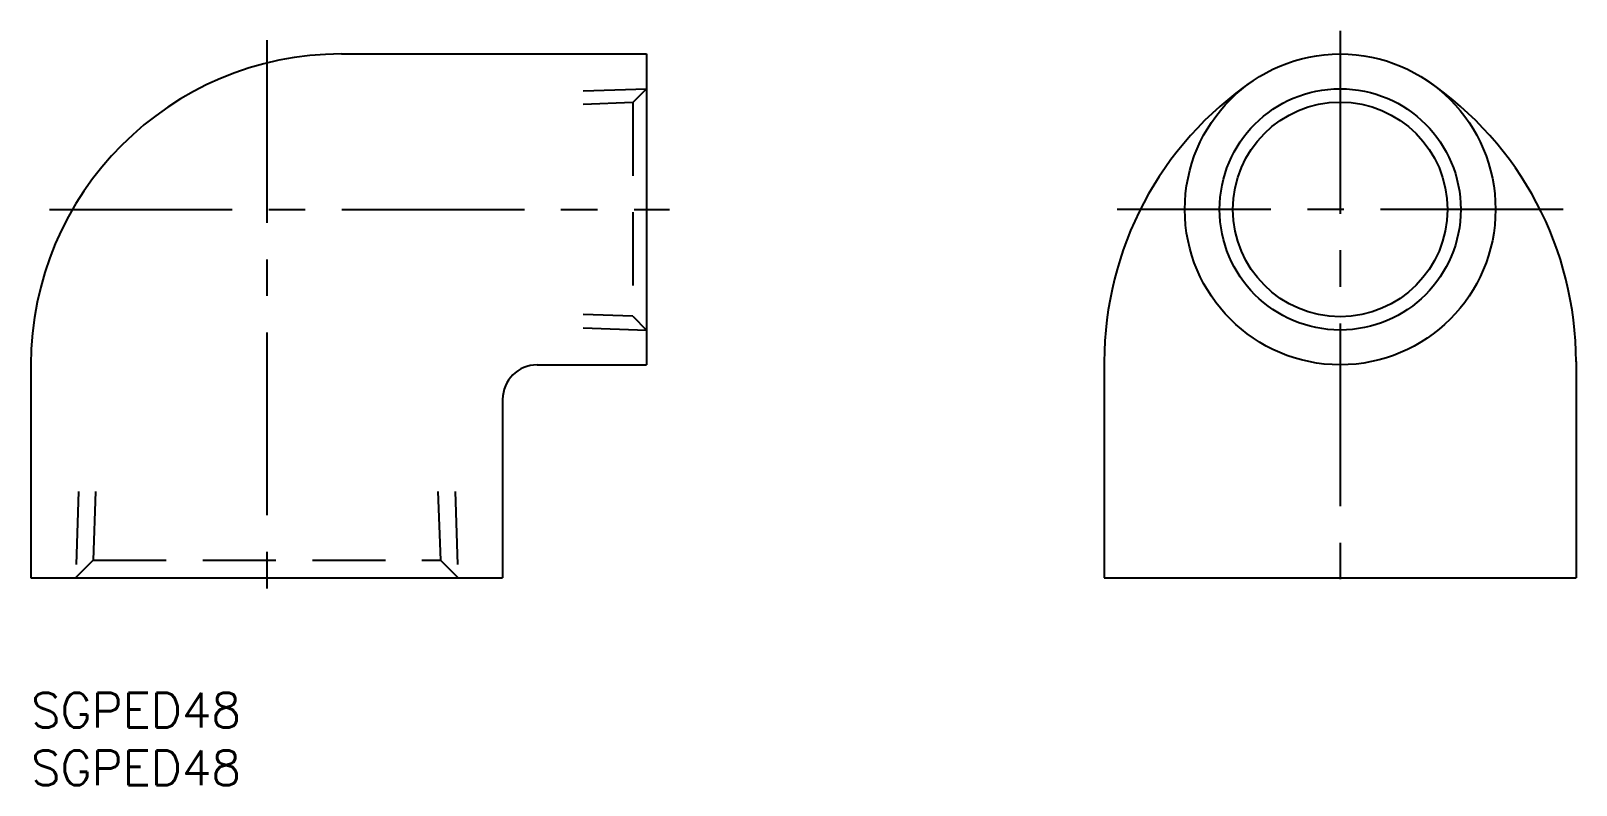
# Model space of a CAD drawing. Extents: x 0 to 134, y -8 to 58.
import ezdxf

# ---------------------------------------------------------------- set-up
doc = ezdxf.new("R2010")
doc.units = 0
doc.header["$LTSCALE"] = 0.5
doc.linetypes.add('CENTER', pattern=[50.8, 31.75, -6.35, 6.35, -6.35])
doc.linetypes.add('DASHED', pattern=[19.05, 12.7, -6.35])
doc.layers.get('0').update_dxf_attribs({"linetype": 'CONTINUOUS'})
for name, color, linetype in [('CENTER', 1, 'CENTER'), ('MSM_CONTINUOUS', 7, 'CONTINUOUS'), ('MSM_DASHED', 4, 'DASHED'), ('MSM_NARROW', 5, 'CONTINUOUS'), ('MSM_PART_NUMBER', 7, 'CONTINUOUS')]:
    doc.layers.add(name, color=color, linetype=linetype)
doc.styles.get("Standard").update_dxf_attribs({"font": 'txt.shx', "height": 2, "bigfont": 'bigfont.shx'})

# ---------------------------------------------------------------- blocks, each defined once
blk = doc.blocks.new('*U10')
at = {"layer": 'MSM_PART_NUMBER'}
blk.add_text('SGPED48', height=3, dxfattribs=at).set_placement((0, -3))
blk = doc.blocks.new('*U11')
at = {"layer": 'MSM_PART_NUMBER'}
blk.add_text('SGPED48', height=3, dxfattribs=at).set_placement((0, -8))

msp = doc.modelspace()

# ---------------------------------------------------------------- linework, layer by layer
for p, q in [((27, 55.5), (53.5, 55.5)), ((53.5, 55.5), (53.5, 28.5)), ((0, 28.5), (0, 10)), ((44, 28.5), (53.5, 28.5)), ((93.29, 28.77), (93.29, 10)), ((134.29, 28.79), (134.29, 10)), ((41, 25.5), (41, 10)), ((0, 10), (41, 10)), ((93.29, 10), (134.29, 10))]:
    msp.add_line(p, q)
for radius in [13.5, 9.32]:
    msp.add_circle((113.79, 42), radius)
for centre, radius, start, end in [((27, 28.5), 27, 90, 180), ((122.79, 28.77), 29.5, 124.2289, 180), ((104.79, 28.77), 29.5, 0, 55.7711)]:
    msp.add_arc(centre, radius, start, end)
at = {"layer": 'CENTER'}
for p, q in [((20.5, 56.71), (20.5, 8)), ((113.79, 57.5), (113.79, 8)), ((1.62, 42), (55.5, 42)), ((133.16, 42), (94.42, 42))]:
    msp.add_line(p, q, dxfattribs=at)
at = {"layer": 'MSM_CONTINUOUS'}
msp.add_arc((44, 25.5), 3, 90, 180, dxfattribs=at)
at = {"layer": 'MSM_DASHED'}
for p, q in [((48, 52.29), (53.5, 52.48)), ((52.3, 51.27), (53.5, 52.48)), ((52.3, 51.27), (48, 51.12)), ((52.3, 51.27), (52.3, 32.73)), ((52.3, 32.73), (48, 32.88)), ((52.3, 32.73), (53.5, 31.52)), ((48, 31.71), (53.5, 31.52)), ((4.14, 17.5), (3.88, 10)), ((5.62, 17.5), (5.41, 11.53)), ((35.38, 17.5), (35.59, 11.53)), ((36.86, 17.5), (37.12, 10)), ((5.41, 11.53), (3.88, 10)), ((5.41, 11.53), (35.59, 11.53)), ((35.59, 11.53), (37.12, 10))]:
    msp.add_line(p, q, dxfattribs=at)
at = {"layer": 'MSM_NARROW'}
msp.add_circle((113.79, 42), 10.48, dxfattribs=at)

# ---------------------------------------------------------------- block references
at = {"layer": 'MSM_CONTINUOUS'}
for name in ['*U10', '*U11']:
    msp.add_blockref(name, (0, 0), dxfattribs=at)

doc.saveas('drawing.dxf')
